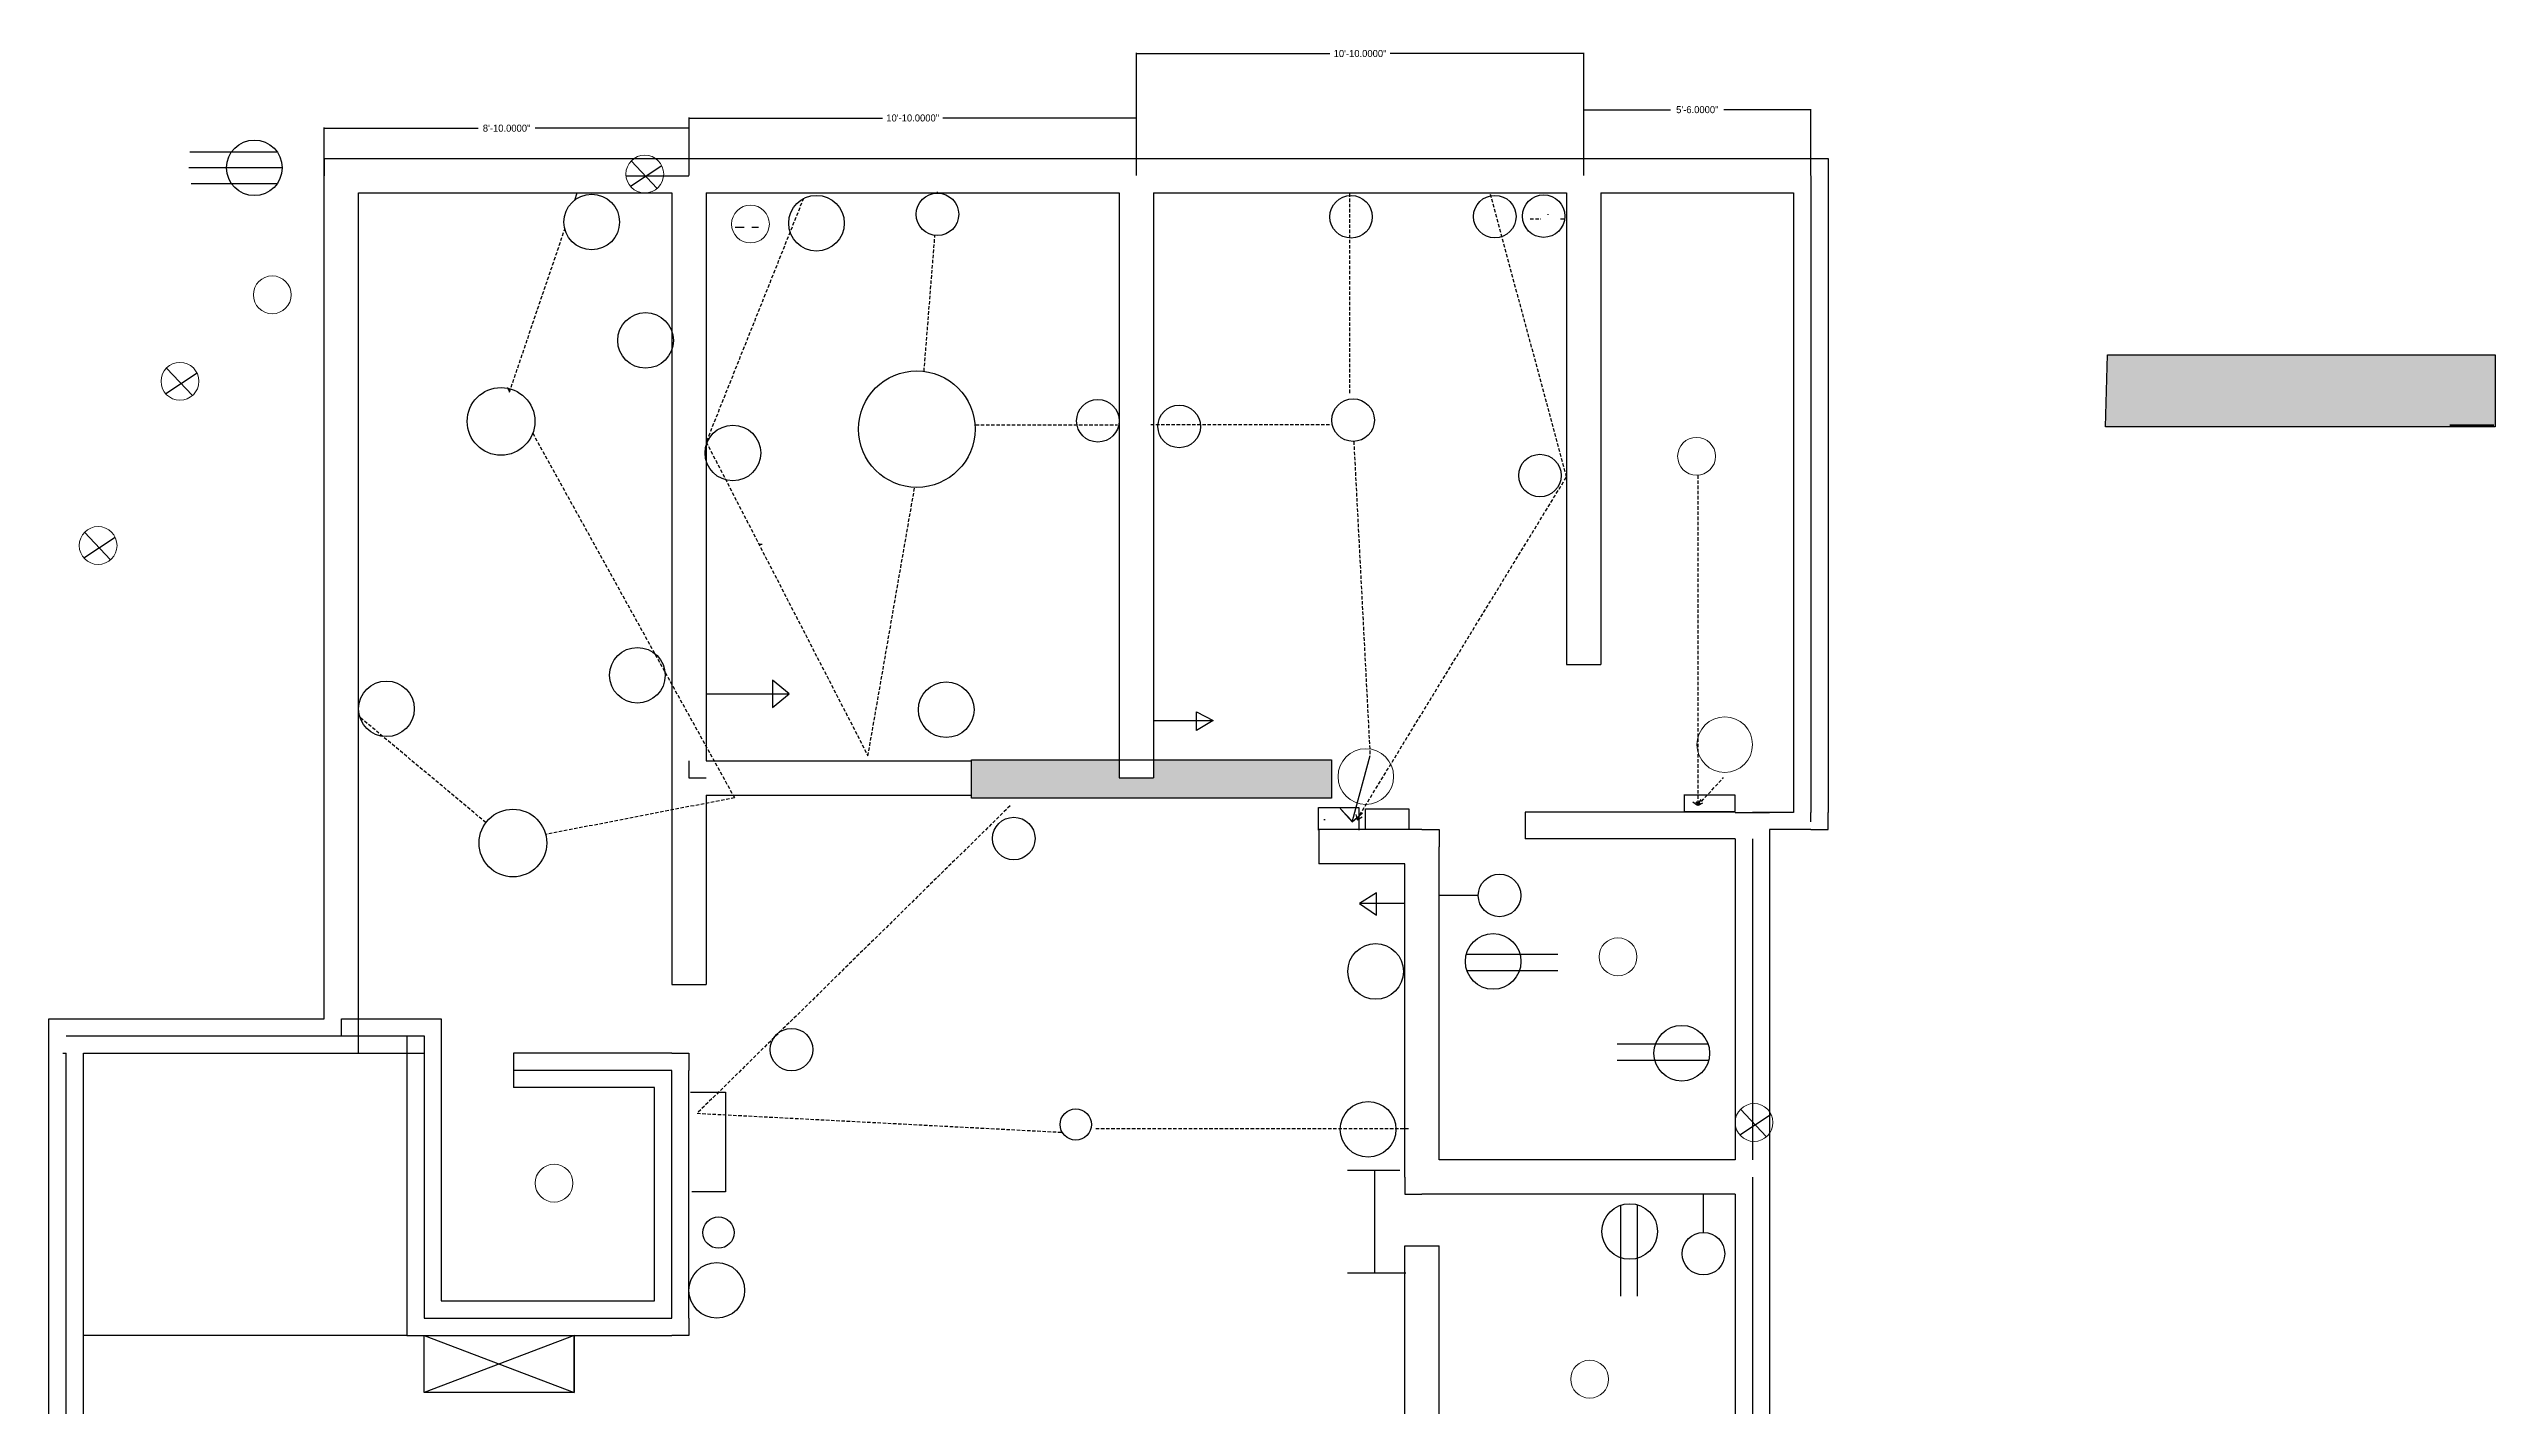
# Model space of a CAD drawing. Header units: inches. Extents: x -209 to 1129, y -389 to 406.
# Drawn here: x 418 to 1129, y 11 to 406 of the extents above; entities that cross this region are included whole.
import ezdxf

# ---------------------------------------------------------------- set-up
doc = ezdxf.new("R2010")
doc.units = ezdxf.units.IN
doc.header["$MEASUREMENT"] = 0
doc.linetypes.add('DASHEDX2', pattern=[1.5, 1, -0.5])
doc.dimstyles.get("Standard").update_dxf_attribs({"dimtxt": 2.047, "dimasz": 0.18, "dimexe": 0.18, "dimexo": 0.0625, "dimgap": 0.09, "dimtad": 0, "dimtih": 1, "dimtoh": 1, "dimdec": 4, "dimzin": 0, "dimdsep": 46, "dimlunit": 3, "dimtxsty": 'Standard', "dimcen": 0.09, "dimadec": 0, "dimazin": 0, "dimtfac": 1, "dimtdec": 4, "dimtofl": 0, "dimtmove": 0, "dimatfit": 3, "dimfxl": 1, "dimtolj": 1, "dimtzin": 0, "dimarcsym": 0})

# ---------------------------------------------------------------- blocks, each defined once
blk = doc.blocks.new('*D3')
at = {"color": 0, "lineweight": -2}
for p, q in [((603.75, 368.98), (603.75, 385.88)), ((603.93, 385.7), (659.96, 385.7)), ((733.57, 385.7), (677.54, 385.7)), ((733.75, 368.98), (733.75, 385.88))]:
    blk.add_line(p, q, dxfattribs=at)
at = {"color": 0, "lineweight": 25}
for points in [[(603.93, 385.73), (603.93, 385.67), (603.75, 385.7)], [(733.57, 385.73), (733.57, 385.67), (733.75, 385.7)]]:
    blk.add_solid(points, dxfattribs=at)
at = {"layer": 'Defpoints', "color": 0, "lineweight": 25}
for p in [(733.75, 385.7), (603.75, 368.92), (733.75, 368.92)]:
    blk.add_point(p, dxfattribs=at)
at = {"color": 0, "lineweight": 25, "insert": (668.75, 385.7), "char_height": 2.047, "attachment_point": 5}
blk.add_mtext('\\A1;10\'-10.0000"', dxfattribs=at)
blk = doc.blocks.new('*D4')
at = {"color": 0, "lineweight": -2}
for p, q in [((733.75, 369.04), (733.75, 404.62)), ((733.93, 404.44), (789.96, 404.44)), ((863.57, 404.44), (807.54, 404.44)), ((863.75, 368.98), (863.75, 404.62))]:
    blk.add_line(p, q, dxfattribs=at)
at = {"color": 0, "lineweight": 25}
for points in [[(733.93, 404.47), (733.93, 404.41), (733.75, 404.44)], [(863.57, 404.47), (863.57, 404.41), (863.75, 404.44)]]:
    blk.add_solid(points, dxfattribs=at)
at = {"layer": 'Defpoints', "color": 0, "lineweight": 25}
for p in [(863.75, 404.44), (733.75, 368.98), (863.75, 368.92)]:
    blk.add_point(p, dxfattribs=at)
at = {"color": 0, "lineweight": 25, "insert": (798.75, 404.44), "char_height": 2.047, "attachment_point": 5}
blk.add_mtext('\\A1;10\'-10.0000"', dxfattribs=at)
blk = doc.blocks.new('*D5')
at = {"color": 0, "lineweight": -2}
for p, q in [((863.75, 369.04), (863.75, 388.3)), ((863.93, 388.12), (888.98, 388.12)), ((929.57, 388.12), (904.51, 388.12)), ((929.75, 369.04), (929.75, 388.3))]:
    blk.add_line(p, q, dxfattribs=at)
at = {"color": 0, "lineweight": 25}
for points in [[(863.93, 388.15), (863.93, 388.09), (863.75, 388.12)], [(929.57, 388.15), (929.57, 388.09), (929.75, 388.12)]]:
    blk.add_solid(points, dxfattribs=at)
at = {"layer": 'Defpoints', "color": 0, "lineweight": 25}
for p in [(929.75, 388.12), (863.75, 368.98), (929.75, 368.98)]:
    blk.add_point(p, dxfattribs=at)
at = {"color": 0, "lineweight": 25, "insert": (896.75, 388.12), "char_height": 2.047, "attachment_point": 5}
blk.add_mtext('\\A1;5\'-6.0000"', dxfattribs=at)
blk = doc.blocks.new('*D6')
at = {"color": 0, "lineweight": -2}
for p, q in [((497.75, 368.98), (497.75, 382.91)), ((497.93, 382.73), (542.47, 382.73)), ((603.57, 382.73), (559.03, 382.73)), ((603.75, 369.04), (603.75, 382.91))]:
    blk.add_line(p, q, dxfattribs=at)
at = {"color": 0, "lineweight": 25}
for points in [[(497.93, 382.76), (497.93, 382.7), (497.75, 382.73)], [(603.57, 382.76), (603.57, 382.7), (603.75, 382.73)]]:
    blk.add_solid(points, dxfattribs=at)
at = {"layer": 'Defpoints', "color": 0, "lineweight": 25}
for p in [(497.75, 382.73), (497.75, 368.92), (603.75, 368.98)]:
    blk.add_point(p, dxfattribs=at)
at = {"color": 0, "lineweight": 25, "insert": (550.75, 382.73), "char_height": 2.047, "attachment_point": 5}
blk.add_mtext('\\A1;8\'-10.0000"', dxfattribs=at)

msp = doc.modelspace()

# ---------------------------------------------------------------- hatches: boundary and pattern name
at = {"lineweight": 25}
h = msp.add_hatch(color=256, dxfattribs=at)
h.set_gradient(color1=(147, 201, 54), one_color=1, tint=1)
h.paths.add_polyline_path([(1015.98493, 316.86589), (1015.32819, 295.93111), (1128.58072, 295.93111), (1128.58072, 316.86589)])
h = msp.add_hatch(color=256, dxfattribs=at)
h.set_gradient(color1=(147, 201, 54), color2=(127, 173, 46), one_color=1, tint=0.43)
h.paths.add_polyline_path([(1128.58072, 295.93111), (1128.58072, 316.86589), (1015.98493, 316.86589), (1015.32819, 295.93111)])
h = msp.add_hatch(color=256, dxfattribs=at)
h.set_gradient(color1=(147, 201, 54), color2=(127, 173, 46), one_color=1, tint=0.43)
h.paths.add_polyline_path([(738.7476, 199.19081), (738.7476, 193.91597), (728.7476, 193.91597), (728.7476, 199.19081), (685.87412, 199.19081), (685.87412, 188.02505), (790.45731, 188.02505), (790.45731, 199.19081)])

# ---------------------------------------------------------------- linework, layer by layer
for p, q in [((485.52257, 371.22599), (458.43552, 371.22599)), ((484.12123, 375.77425), (458.71436, 375.77425)), ((595.86695, 371.7618), (586.79075, 365.75591)), ((586.96799, 373.26195), (594.49427, 365.2576)), ((484.07826, 366.61526), (459.11075, 366.61526)), ((570.52808, 361.86426), (571.22529, 363.91597)), ((675.93949, 363.89294), (675.93949, 364.28831)), ((617.1382, 353.94248), (619.79202, 353.94248)), ((621.99883, 353.94248), (623.21583, 353.94248)), ((623.21583, 353.94248), (623.97645, 353.94248)), ((451.89899, 313.02867), (459.42526, 305.02431)), ((460.79794, 311.52851), (451.72174, 305.52262)), ((550.95567, 307.38313), (551.61184, 306.19808)), ((1128.21973, 296.42053), (1115.38806, 296.42053)), ((1115.38806, 296.42053), (1126.11618, 296.42053)), ((1116.50617, 296.00006), (1128.21973, 296.42053)), ((1127.58866, 296.00006), (1128.21973, 296.00006)), ((437.01112, 263.80241), (427.93492, 257.79652)), ((428.11216, 265.30257), (435.63844, 257.29821)), ((632.82193, 218.33174), (627.9857, 222.3108)), ((627.9857, 222.3108), (627.9857, 214.35268)), ((608.7476, 218.33174), (632.82193, 218.33174)), ((627.9857, 214.35268), (632.82193, 218.33174)), ((801.59502, 200.31634), (796.48921, 181.33353)), ((786.65292, 178.76434), (786.65292, 185.33166)), ((786.65292, 185.33166), (798.3576, 185.33166)), ((796.48921, 181.33353), (793.01727, 185.00762)), ((793.01727, 185.00762), (796.48921, 181.12941)), ((798.3576, 185.33166), (798.3576, 178.76434)), ((800.37683, 178.90115), (800.37683, 184.9212)), ((800.37683, 184.9212), (812.90291, 184.9212)), ((812.90291, 184.9212), (812.90291, 178.90115)), ((907.75206, 188.86982), (892.82961, 188.86982)), ((892.90367, 188.88376), (892.90367, 184.20284)), ((895.43371, 186.99612), (896.80199, 186.03082)), ((897.10575, 186.00388), (896.47204, 186.9935)), ((896.47204, 186.9935), (897.14536, 185.9643)), ((896.80199, 186.03082), (897.84833, 187.63965)), ((897.14536, 185.9643), (898.37318, 186.63724)), ((907.75206, 184.16434), (907.75206, 188.86982)), ((796.48921, 181.12941), (799.48463, 183.80663)), ((797.48326, 183.32453), (797.89957, 181.76424)), ((797.89957, 181.76424), (799.39136, 182.63106)), ((907.63473, 183.95383), (846.75963, 183.95383)), ((846.75963, 183.95383), (846.75963, 179.61386)), ((892.9892, 184.16434), (907.75206, 184.16434)), ((803.49562, 160.49953), (798.58353, 157.37658)), ((811.7476, 157.37658), (798.58353, 157.37658)), ((798.58353, 157.37658), (803.49562, 154.03056)), ((803.49562, 154.03056), (803.49562, 160.49953)), ((833.11389, 159.77742), (821.89982, 159.77742)), ((829.63508, 142.71756), (856.19269, 142.71756)), ((829.79076, 137.94326), (856.19269, 137.94326)), ((899.88174, 116.54952), (873.47981, 116.54952)), ((900.03741, 111.77521), (873.47981, 111.77521)), ((604.2267, 102.58674), (614.40202, 102.58674)), ((614.40202, 102.58674), (614.40202, 73.64262)), ((918.21741, 96.13101), (909.14122, 90.12512)), ((909.31846, 97.63116), (916.84473, 89.62681)), ((614.40202, 73.64262), (604.53978, 73.64262)), ((898.54609, 61.82914), (898.54609, 73.0432)), ((874.47876, 69.74427), (874.47876, 43.34234)), ((879.25307, 69.89995), (879.25307, 43.34234)), ((521.7476, 31.91597), (427.7476, 31.91597)), ((526.7476, 31.91597), (570.39806, 15.32126)), ((570.39806, 31.91597), (526.7476, 15.32126)), ((570.39806, 15.32126), (570.39806, 31.91597))]:
    msp.add_line(p, q, dxfattribs=at)
for p, q in [((497.7476, 373.91597), (603.7476, 373.91597)), ((497.7476, 373.91597), (497.7476, 368.91597)), ((603.7476, 373.91597), (733.7476, 373.91597)), ((733.7476, 373.91597), (863.7476, 373.91597)), ((863.7476, 373.91597), (929.7476, 373.91597)), ((863.7476, 373.91597), (929.7476, 373.91597)), ((929.7476, 373.91597), (934.7476, 373.91597)), ((934.7476, 373.91597), (934.7476, 368.91597)), ((497.7476, 123.91597), (497.7476, 368.91597)), ((507.7476, 123.91597), (507.7476, 363.91597)), ((507.7476, 363.91597), (598.7476, 363.91597)), ((507.7476, 123.91597), (507.7476, 363.91597)), ((585.41974, 368.91597), (603.7476, 368.91597)), ((598.7476, 363.91597), (598.7476, 133.91597)), ((608.7476, 363.91597), (728.7476, 363.91597)), ((608.7476, 363.91597), (608.7476, 198.91597)), ((608.7476, 363.91597), (608.7476, 198.91597)), ((728.7476, 363.91597), (728.7476, 193.91597)), ((738.7476, 363.91597), (858.7476, 363.91597)), ((738.7476, 363.91597), (738.7476, 193.91597)), ((858.7476, 363.91597), (858.7476, 226.91597)), ((868.7476, 363.91597), (924.7476, 363.91597)), ((868.7476, 363.91597), (868.7476, 226.91597)), ((924.7476, 363.91597), (924.7476, 183.91597)), ((929.7476, 368.91597), (929.7476, 183.91597)), ((934.7476, 368.91597), (934.7476, 183.91597)), ((934.7476, 368.91597), (934.7476, 183.91597)), ((858.7476, 226.91597), (868.7476, 226.91597)), ((603.7476, 198.91597), (603.7476, 193.91597)), ((603.7476, 193.91597), (608.7476, 193.91597)), ((608.7476, 198.91597), (685.7476, 198.91597)), ((685.7476, 198.91597), (685.7476, 188.91597)), ((728.7476, 193.91597), (738.7476, 193.91597)), ((608.7476, 188.91597), (685.7476, 188.91597)), ((608.7476, 188.91597), (608.7476, 133.91597)), ((608.7476, 188.91597), (608.7476, 133.91597)), ((816.7476, 178.91597), (786.7476, 178.91597)), ((786.7476, 178.91597), (786.7476, 168.91597)), ((816.7476, 178.91597), (821.7476, 178.91597)), ((821.7476, 178.91597), (821.7476, 173.91597)), ((846.7476, 181.19626), (846.7476, 176.19626)), ((907.7476, 183.91597), (917.7476, 183.91597)), ((924.7476, 183.91597), (912.7476, 183.91597)), ((917.7476, 178.91597), (917.7476, 77.91597)), ((917.7476, 178.91597), (917.7476, 77.91597)), ((929.7476, 178.91597), (917.7476, 178.91597)), ((929.7476, 181.19626), (929.7476, 183.91597)), ((929.7476, 178.91597), (934.7476, 178.91597)), ((934.7476, 178.91597), (934.7476, 183.91597)), ((821.7476, 82.91597), (821.7476, 173.91597)), ((907.7476, 176.19626), (846.7476, 176.19626)), ((907.7476, 176.19626), (907.7476, 82.91597)), ((912.7476, 176.19626), (912.7476, 82.91597)), ((811.7476, 168.91597), (786.7476, 168.91597)), ((811.7476, 77.91597), (811.7476, 168.91597)), ((598.7476, 133.91597), (608.7476, 133.91597)), ((417.7476, 41.91597), (417.7476, 123.91597)), ((417.7476, 123.91597), (422.7476, 123.91597)), ((421.7476, 123.91597), (497.7476, 123.91597)), ((502.7476, 118.91597), (502.7476, 123.91597)), ((502.7476, 123.91597), (526.7476, 123.91597)), ((507.7476, 113.91597), (507.7476, 123.91597)), ((526.7476, 123.91597), (531.7476, 123.91597)), ((531.7476, 123.91597), (531.7476, 118.91597)), ((421.7476, 113.91597), (422.7476, 113.91597)), ((422.7476, 118.91597), (497.7476, 118.91597)), ((422.7476, 41.91597), (422.7476, 113.91597)), ((427.7476, 41.91597), (427.7476, 113.91597)), ((427.7476, 113.91597), (497.7476, 113.91597)), ((497.7476, 118.91597), (502.7476, 118.91597)), ((497.7476, 113.91597), (507.7476, 113.91597)), ((502.7476, 118.91597), (526.7476, 118.91597)), ((502.7476, 113.91597), (526.7476, 113.91597)), ((521.7476, 118.91597), (521.7476, 36.91597)), ((526.7476, 118.91597), (526.7476, 36.91597)), ((531.7476, 118.91597), (531.7476, 41.91597)), ((598.7476, 113.91597), (552.7476, 113.91597)), ((552.7476, 113.91597), (552.7476, 103.91597)), ((598.7476, 113.91597), (603.7476, 113.91597)), ((603.7476, 113.91597), (603.7476, 108.91597)), ((598.7476, 108.91597), (552.7476, 108.91597)), ((598.7476, 36.91597), (598.7476, 108.91597)), ((603.7476, 36.91597), (603.7476, 108.91597)), ((593.7476, 103.91597), (552.7476, 103.91597)), ((593.7476, 103.91597), (552.7476, 103.91597)), ((593.7476, 103.91597), (552.7476, 103.91597)), ((593.7476, 41.91597), (593.7476, 103.91597)), ((907.7476, 82.91597), (821.7476, 82.91597)), ((811.7476, 77.91597), (811.7476, 72.91597)), ((811.7476, 72.91597), (816.7476, 72.91597)), ((907.7476, 72.91597), (816.7476, 72.91597)), ((907.7476, 72.91597), (907.7476, -28.08403)), ((912.7476, 77.91597), (912.7476, -28.08403)), ((912.7476, 77.91597), (912.7476, -28.08403)), ((917.7476, 77.91597), (917.7476, -28.08403)), ((811.7476, -129.08403), (811.7476, 57.91597)), ((811.7476, 57.91597), (821.7476, 57.91597)), ((821.7476, -129.08403), (821.7476, 57.91597)), ((417.7476, -74.08403), (417.7476, 41.91597)), ((422.7476, -74.08403), (422.7476, 41.91597)), ((427.7476, -74.08403), (427.7476, 41.91597)), ((521.7476, 36.91597), (521.7476, 31.91597)), ((526.7476, 36.91597), (598.7476, 36.91597)), ((531.7476, 41.91597), (593.7476, 41.91597)), ((603.7476, 36.91597), (603.7476, 31.91597)), ((521.7476, 31.91597), (526.7476, 31.91597)), ((526.7476, 31.91597), (598.7476, 31.91597)), ((603.7476, 31.91597), (598.7476, 31.91597))]:
    msp.add_line(p, q)
at = {"linetype": 'DASHEDX2', "lineweight": 25}
for p, q in [((795.71406, 363.78082), (795.71406, 305.5482)), ((858.76316, 281.4415), (836.62301, 363.62964)), ((637.02051, 362.35626), (608.75211, 291.55521)), ((848.18905, 356.37322), (851.27367, 356.37322)), ((853.3431, 357.73905), (853.3431, 357.58295)), ((857.0134, 356.37322), (858.41905, 356.37322)), ((551.55921, 306.04319), (567.66133, 353.42807)), ((672.05396, 312.07704), (675.21544, 351.57305)), ((558.32697, 294.07061), (616.98339, 188.13765)), ((608.75211, 291.55521), (655.75258, 200.33078)), ((687.06866, 296.54599), (728.28496, 296.54599)), ((737.93386, 296.64954), (789.90169, 296.64954)), ((796.92464, 291.72719), (801.65613, 200.33815)), ((655.75258, 200.33078), (669.37591, 278.6204)), ((797.87774, 181.86741), (858.76316, 281.4415)), ((896.91631, 281.8688), (896.91631, 185.98554)), ((623.9967, 261.86501), (625.33627, 261.86501)), ((544.73549, 180.92379), (507.7476, 211.83574)), ((896.91631, 185.98554), (904.40694, 194.0478)), ((616.98339, 188.13765), (562.08323, 177.48661)), ((697.03508, 185.78965), (606.10067, 96.45468)), ((606.10067, 96.45468), (712.52269, 90.92653)), ((721.95219, 92.01435), (812.82935, 92.01435))]:
    msp.add_line(p, q, dxfattribs=at)
at = {"lineweight": 30}
for p, q in [((738.7476, 210.62599), (756.05274, 210.62599)), ((751.25233, 207.71418), (751.25233, 213.12706)), ((751.25233, 213.12706), (756.05274, 210.62599)), ((756.05274, 210.62599), (751.25233, 207.71418)), ((795.1288, 79.90936), (810.29481, 79.90936)), ((802.98553, 79.90936), (802.98553, 50.12682)), ((795.1288, 50.12682), (812.01464, 50.12682))]:
    msp.add_line(p, q, dxfattribs=at)
at = {"lineweight": 25}
for points in [[(1015.98493, 316.86589), (1128.58072, 316.86589), (1128.58072, 295.93111), (1015.32819, 295.93111)], [(685.87412, 199.19081), (790.45731, 199.19081), (790.45731, 188.02505), (685.87412, 188.02505)]]:
    msp.add_lwpolyline(points, close=True, dxfattribs=at)
at = {"linetype": 'DASHEDX2', "lineweight": 25}
msp.add_lwpolyline([(788.38322, 181.91531), (788.38322, 181.91531), (788.38322, 181.63095), (788.38322, 181.63095)], close=True, dxfattribs=at)
at = {"lineweight": 30}
msp.add_lwpolyline([(526.7476, 31.91597), (570.39806, 31.91597), (570.39806, 15.32126), (526.7476, 15.32126)], close=True, dxfattribs=at)
at = {"lineweight": 25}
for centre, radius in [((477.44088, 371.22599), 8.08169), ((575.47907, 355.47666), 8.08169), ((640.79337, 355.13322), 8.08169), ((675.93949, 357.71172), 6.18123), ((796.13634, 356.99682), 6.18123), ((837.90775, 357.04392), 6.18123), ((852.10224, 357.19362), 6.18123), ((591.12369, 321.06859), 8.08169), ((549.13025, 297.53667), 9.82819), ((722.56595, 297.72259), 6.18123), ((746.19891, 296.06262), 6.18123), ((796.72953, 297.90534), 6.18123), ((616.49478, 288.35222), 8.08169), ((851.02995, 281.79176), 6.18123), ((588.75136, 223.75818), 8.08169), ((515.82929, 214.0001), 8.08169), ((678.48687, 213.73662), 8.08169), ((552.57558, 174.99704), 9.82819), ((698.11744, 176.2941), 6.18123), ((839.29511, 159.77742), 6.18123), ((803.27384, 137.67586), 8.08169), ((837.42951, 140.58203), 8.08169), ((633.53356, 114.95615), 6.18123), ((892.24298, 113.91075), 8.08169), ((801.09188, 91.79416), 8.08169), ((877.11753, 62.10551), 8.08169), ((898.54609, 55.64791), 6.18123), ((611.82929, 44.99767), 8.08169)]:
    msp.add_circle(centre, radius, dxfattribs=at)
at = {"lineweight": 20}
for centre, radius in [((590.89526, 369.4141), 5.49812), ((621.60187, 354.88128), 5.49812), ((455.82625, 309.18082), 5.49812), ((896.54012, 287.38652), 5.49812), ((432.03943, 261.45472), 5.49812), ((904.73, 203.58599), 8.08169), ((800.43181, 194.315), 8.08169), ((873.70464, 141.91922), 5.49812), ((913.24572, 93.78331), 5.49812), ((564.54045, 76.14203), 5.49812), ((865.47986, 19.18768), 5.49812)]:
    msp.add_circle(centre, radius, dxfattribs=at)
at = {"lineweight": 18}
msp.add_circle((482.64787, 334.31431), 5.49812, dxfattribs=at)
for centre, radius in [((669.94987, 295.28662), 16.92174), ((716.13926, 93.19576), 4.5512), ((612.31987, 61.78382), 4.5512)]:
    msp.add_circle(centre, radius)

# ---------------------------------------------------------------- dimensions: what is measured, and where the dimension line sits
at = {"lineweight": 25}
for base, p1, p2, picture, middle in [((863.7476, 404.43717), (733.7476, 368.97847), (863.7476, 368.91597), '*D4', (798.7476, 404.43717)), ((497.7476, 382.7311), (603.7476, 368.97847), (497.7476, 368.91597), '*D6', (550.7476, 382.7311)), ((733.7476, 385.699), (603.7476, 368.91597), (733.7476, 368.91597), '*D3', (668.7476, 385.699)), ((929.7476, 388.11934), (863.7476, 368.97847), (929.7476, 368.97847), '*D5', (896.7476, 388.11934))]:
    dim = msp.add_linear_dim(base=base, p1=p1, p2=p2, dimstyle='Standard', dxfattribs=at)
    dim.commit()
    dim.dimension.update_dxf_attribs({"geometry": picture, "text_midpoint": middle})

doc.saveas('drawing.dxf')
